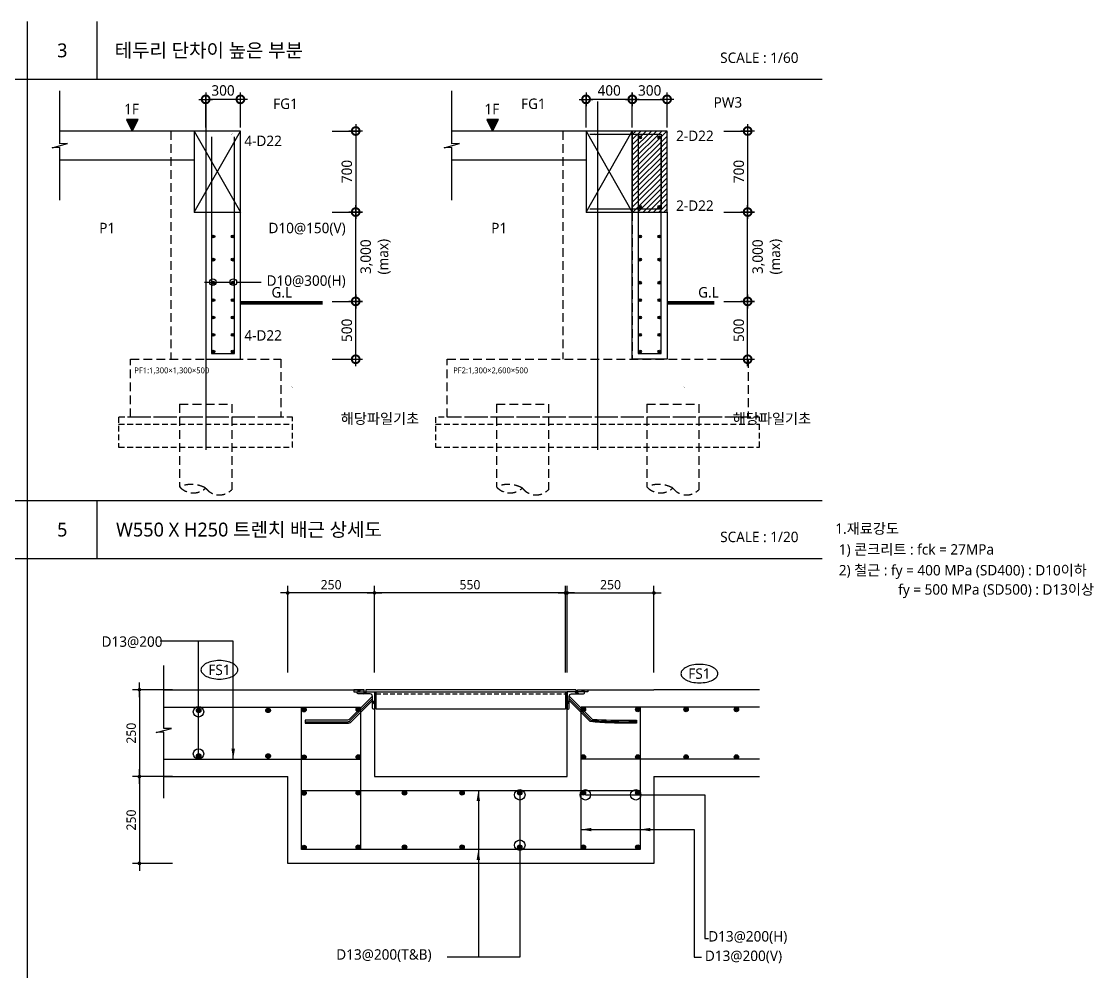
# Model space of a CAD drawing. Extents: x 1395 to 24350, y 630 to 17190.
# Drawn here: x 15085 to 24350, y 8981 to 17190 of the extents above; entities that cross this region are included whole.
import ezdxf
from ezdxf.enums import TextEntityAlignment as Align

# ---------------------------------------------------------------- set-up
doc = ezdxf.new("R2010")
doc.units = 0
doc.header["$LTSCALE"] = 200
for name, pattern in [('CEN', [62, 60, -1, 0, -1]), ('H2', [3, 2, -1]), ('HID', [2.3, 1.5, -0.8]), ('HID2-AGI', [3.75, 2.5, -1.25]), ('HIDDEN', [0.375, 0.25, -0.125]), ('원본-구조-일람표-벽체$0$HID', [2.3, 1.5, -0.8])]:
    doc.linetypes.add(name, pattern=pattern)
doc.layers.get('DEFPOINTS').update_dxf_attribs({"color": 137})
for name, color, linetype in [('!CON-el', 7, 'Continuous'), ('-배근', 2, 'Continuous'), ('01DIM', 7, 'Continuous'), ('01LEADER(지시선)', 7, 'Continuous'), ('01TEX', 3, 'Continuous'), ('0콘크리트 덧침', 251, 'Continuous'), ('1CEN', 1, 'CEN'), ('AA-SLXK-IDNT', 6, 'Continuous'), ('BOLT', 8, 'Continuous'), ('CON', 2, 'Continuous'), ('DIM', 7, 'Continuous'), ('EL-07', 7, 'Continuous'), ('ELE7', 7, 'Continuous'), ('FIN-floor', 6, 'Continuous'), ('HAT', 8, 'Continuous'), ('HID-8', 8, 'HID'), ('PIA0-DIM', 7, 'Continuous'), ('S-BAR', 2, 'Continuous'), ('S-BAR-MAIN', 2, 'Continuous'), ('S-RCG', 7, 'HID2-AGI'), ('STEEL-sec-4', 4, 'Continuous'), ('SYM', 6, 'Continuous'), ('SYM-LEAD', 6, 'Continuous'), ('T3', 4, 'Continuous'), ('TABLE', 7, 'Continuous'), ('TEX', 3, 'Continuous'), ('TEXT', 3, 'Continuous'), ('버림콘크리트', 6, 'Continuous'), ('원본-구조-일람표-벽체$0$Bar.Foundation', 2, '원본-구조-일람표-벽체$0$HID')]:
    doc.layers.add(name, color=color, linetype=linetype)
doc.layers.add('WC', color=1, linetype='Continuous', lineweight=30)
doc.styles.add('$0$스타일1', font='malgun.ttf')
doc.styles.add('GAUN', font='malgun.ttf')
doc.styles.add('SIM', font='malgun.ttf')
doc.styles.add('맑은고딕', font='malgun.ttf')
doc.styles.add('스타일1', font='malgun.ttf')
doc.dimstyles.new('CJA-30', dxfattribs={"dimscale": 30, "dimtxt": 3, "dimasz": 1, "dimexe": 1, "dimexo": 1, "dimgap": 1, "dimtad": 1, "dimdec": 0, "dimzin": 1, "dimdsep": 46, "dimlunit": 6, "dimtxsty": '스타일1', "dimblk": 'GAUN-DOT', "dimcen": -2, "dimdle": 2, "dimclrd": 256, "dimclre": 256, "dimclrt": 3, "dimadec": 0, "dimazin": 0, "dimtfac": 1, "dimtdec": 0, "dimtix": 1, "dimtmove": 2, "dimatfit": 3, "dimldrblk": 'DOTSMALL', "dimfxl": 1, "dimtolj": 1, "dimtzin": 1, "dimarcsym": 0})
doc.dimstyles.new('DIM-QD 1', dxfattribs={"dimtxt": 3, "dimasz": 1.5, "dimexe": 1, "dimexo": 0, "dimgap": 1, "dimtad": 1, "dimdec": 3, "dimdsep": 46, "dimlunit": 6, "dimtxsty": '$0$스타일1', "dimblk1": 'ARCHTICK', "dimblk2": 'ARCHTICK', "dimsah": 1, "dimcen": 0, "dimclrd": 256, "dimclre": 256, "dimclrt": 3, "dimazin": 2, "dimtfac": 1, "dimtdec": 3, "dimtix": 1, "dimtmove": 2, "dimatfit": 3, "dimldrblk": 'ARCHTICK', "dimfxl": 1, "dimtolj": 1, "dimtzin": 0, "dimarcsym": 0})
doc.dimstyles.new('GAUN-10-A', dxfattribs={"dimscale": 10, "dimtxt": 3, "dimasz": 3, "dimexe": 1, "dimexo": 1, "dimgap": 0.5, "dimtad": 1, "dimdec": 0, "dimzin": 1, "dimdsep": 46, "dimlunit": 6, "dimtxsty": '맑은고딕', "dimblk": 'CJDOT', "dimcen": 0.09, "dimdle": 1, "dimclrd": 6, "dimclre": 256, "dimclrt": 6, "dimadec": 0, "dimazin": 0, "dimtfac": 1, "dimtdec": 0, "dimtix": 1, "dimtmove": 2, "dimatfit": 3, "dimfxl": 1, "dimtolj": 1, "dimtzin": 1, "dimarcsym": 0})
doc.dimstyles.new('NDIM10', dxfattribs={"dimscale": 10, "dimtxt": 2.7, "dimasz": 0.7, "dimexe": 2, "dimexo": 5, "dimgap": 1, "dimtad": 1, "dimdec": 0, "dimrnd": 0.25, "dimdsep": 46, "dimlunit": 6, "dimtxsty": 'SIM', "dimblk": 'dotk', "dimcen": 5, "dimdle": 8, "dimclrd": 7, "dimclre": 7, "dimclrt": 3, "dimadec": 0, "dimazin": 0, "dimtfac": 1, "dimtdec": 0, "dimtix": 1, "dimtmove": 2, "dimatfit": 3, "dimldrblk": 'DIMDOT', "dimfxl": 1, "dimtolj": 1, "dimtzin": 0, "dimarcsym": 0})

# ---------------------------------------------------------------- blocks, each defined once
blk = doc.blocks.new('dotk')
blk.add_line((-3, 0), (3, 0))
at = {"const_width": 0.75}
blk.add_lwpolyline([(-0.375, 0, 1), (0.375, 0, 1)], format="xyb", close=True, dxfattribs=at)
blk = doc.blocks.new('*D21')
at = {"layer": '01DIM', "color": 7, "lineweight": -2, "transparency": 16777216}
for p, q in [((17386.1, 11565.5), (17386.1, 12312.5)), ((18115.1, 12252.5), (17407.1, 12252.5)), ((18136.1, 11565.5), (18136.1, 12312.5))]:
    blk.add_line(p, q, dxfattribs=at)
at = {"layer": 'DEFPOINTS', "color": 0, "transparency": 16777216}
for p in [(17386.1, 12252.5), (17386.1, 11415.5), (18136.1, 11415.5)]:
    blk.add_point(p, dxfattribs=at)
at = {"layer": '01DIM', "color": 7, "lineweight": -2, "transparency": 16777216, "xscale": 21, "yscale": 21, "zscale": 21, "rotation": 180}
blk.add_blockref('dotk', (17386.1, 12252.5), dxfattribs=at)
at = {"layer": '01DIM', "color": 7, "lineweight": -2, "transparency": 16777216, "xscale": 21, "yscale": 21, "zscale": 21}
blk.add_blockref('dotk', (18136.1, 12252.5), dxfattribs=at)
at = {"layer": '01DIM', "color": 3, "transparency": 16777216, "insert": (17761.1, 12323), "char_height": 81, "attachment_point": 5, "style": 'SIM'}
blk.add_mtext('\\A1;250', dxfattribs=at)
blk = doc.blocks.new('DIMDOT')
at = {"layer": '01DIM'}
blk.add_line((-1.5, 0), (1.5, 0), dxfattribs=at)
at = {"layer": '01DIM', "const_width": 0.5}
blk.add_lwpolyline([(-0.25, 0, 1), (0.25, 0, 1)], format="xyb", close=True, dxfattribs=at)
blk = doc.blocks.new('*D22')
at = {"layer": '01DIM', "color": 7, "lineweight": -2, "transparency": 16777216}
for p, q in [((19801.1, 11565.5), (19801.1, 12312.5)), ((19822.1, 12252.5), (20530.1, 12252.5)), ((20551.1, 11565.5), (20551.1, 12312.5))]:
    blk.add_line(p, q, dxfattribs=at)
at = {"layer": 'DEFPOINTS', "color": 0, "transparency": 16777216}
for p in [(20551.1, 12252.5), (19801.1, 11415.5), (20551.1, 11415.5)]:
    blk.add_point(p, dxfattribs=at)
at = {"layer": '01DIM', "color": 7, "lineweight": -2, "transparency": 16777216, "xscale": 21, "yscale": 21, "zscale": 21, "rotation": 180}
blk.add_blockref('dotk', (19801.1, 12252.5), dxfattribs=at)
at = {"layer": '01DIM', "color": 7, "lineweight": -2, "transparency": 16777216, "xscale": 21, "yscale": 21, "zscale": 21}
blk.add_blockref('dotk', (20551.1, 12252.5), dxfattribs=at)
at = {"layer": '01DIM', "color": 3, "transparency": 16777216, "insert": (20176.1, 12323), "char_height": 81, "attachment_point": 5, "style": 'SIM'}
blk.add_mtext('\\A1;250', dxfattribs=at)
blk = doc.blocks.new('*D23')
at = {"layer": '01DIM', "color": 7, "lineweight": -2, "transparency": 16777216}
for p, q in [((16390.4, 11415.5), (16044.2, 11415.5)), ((16104.2, 11394.5), (16104.2, 10686.5)), ((16390.4, 10665.5), (16044.2, 10665.5))]:
    blk.add_line(p, q, dxfattribs=at)
at = {"layer": 'DEFPOINTS', "color": 0, "transparency": 16777216}
for p in [(16540.4, 11415.5), (16104.2, 10665.5), (16540.4, 10665.5)]:
    blk.add_point(p, dxfattribs=at)
at = {"layer": '01DIM', "color": 7, "lineweight": -2, "transparency": 16777216, "xscale": 21, "yscale": 21, "zscale": 21}
for p, rotation in [((16104.2, 11415.5), 90), ((16104.2, 10665.5), 270)]:
    blk.add_blockref('dotk', p, dxfattribs=dict(at, rotation=rotation))
at = {"layer": '01DIM', "color": 3, "transparency": 16777216, "insert": (16033.7, 11040.5), "char_height": 81, "attachment_point": 5, "rotation": 90, "style": 'SIM'}
blk.add_mtext('\\A1;250', dxfattribs=at)
blk = doc.blocks.new('*D24')
at = {"layer": '01DIM', "color": 7, "lineweight": -2, "transparency": 16777216}
for p, q in [((16390.4, 10665.5), (16044.2, 10665.5)), ((16104.2, 10644.5), (16104.2, 9936.5)), ((16390.4, 9915.5), (16044.2, 9915.5))]:
    blk.add_line(p, q, dxfattribs=at)
at = {"layer": 'DEFPOINTS', "color": 0, "transparency": 16777216}
for p in [(16540.4, 10665.5), (16104.2, 9915.5), (16540.4, 9915.5)]:
    blk.add_point(p, dxfattribs=at)
at = {"layer": '01DIM', "color": 7, "lineweight": -2, "transparency": 16777216, "xscale": 21, "yscale": 21, "zscale": 21}
for p, rotation in [((16104.2, 10665.5), 90), ((16104.2, 9915.5), 270)]:
    blk.add_blockref('dotk', p, dxfattribs=dict(at, rotation=rotation))
at = {"layer": '01DIM', "color": 3, "transparency": 16777216, "insert": (16033.7, 10290.5), "char_height": 81, "attachment_point": 5, "rotation": 90, "style": 'SIM'}
blk.add_mtext('\\A1;250', dxfattribs=at)
blk = doc.blocks.new('_ARCHTICK')
at = {"color": 0, "linetype": 'ByBlock', "const_width": 0.15}
blk.add_lwpolyline([(-0.5, -0.5), (0.5, 0.5)], dxfattribs=at)
blk = doc.blocks.new('CJDOT')
blk.add_line((-2, 0), (2, 0))
at = {"const_width": 0.5}
blk.add_lwpolyline([(-0.25, 0, 1), (0.25, 0, 1)], format="xyb", close=True, dxfattribs=at)
blk = doc.blocks.new('원본-구조-일람표-벽체$0$Rebar')
at = {"ltscale": 5}
h = blk.add_hatch(color=256, dxfattribs=at)
edge = h.paths.add_edge_path()
edge.add_arc((4541.3, 10115.6), 12.5, 0, 360)
blk.add_circle((4541.3, 10115.6), 12.5, dxfattribs=at)
blk = doc.blocks.new('*D20')
at = {"layer": '01DIM', "color": 7, "lineweight": -2, "transparency": 16777216}
for p, q in [((18136.1, 11565.5), (18136.1, 12312.5)), ((19765.1, 12252.5), (18157.1, 12252.5)), ((19786.1, 11565.5), (19786.1, 12312.5))]:
    blk.add_line(p, q, dxfattribs=at)
at = {"layer": 'DEFPOINTS', "color": 0, "transparency": 16777216}
for p in [(18136.1, 12252.5), (18136.1, 11415.5), (19786.1, 11415.5)]:
    blk.add_point(p, dxfattribs=at)
at = {"layer": '01DIM', "color": 7, "lineweight": -2, "transparency": 16777216, "xscale": 21, "yscale": 21, "zscale": 21, "rotation": 180}
blk.add_blockref('dotk', (18136.1, 12252.5), dxfattribs=at)
at = {"layer": '01DIM', "color": 7, "lineweight": -2, "transparency": 16777216, "xscale": 21, "yscale": 21, "zscale": 21}
blk.add_blockref('dotk', (19786.1, 12252.5), dxfattribs=at)
at = {"layer": '01DIM', "color": 3, "transparency": 16777216, "insert": (18961.1, 12323), "char_height": 81, "attachment_point": 5, "style": 'SIM'}
blk.add_mtext('\\A1;550', dxfattribs=at)
blk = doc.blocks.new('GAUN-DOT')
at = {"linetype": 'ByBlock'}
for p, q in [((2, 0), (-2, 0)), ((0, -2), (0, 2))]:
    blk.add_line(p, q, dxfattribs=at)
at = {"const_width": 2.25}
blk.add_lwpolyline([(0, 0.28125, 1), (0, -0.28125, 1)], format="xyb", close=True, dxfattribs=at)
blk = doc.blocks.new('*D41')
at = {"layer": 'DEFPOINTS', "color": 0, "transparency": 16777216}
for p in [(17738.8, 16243.3), (17738.8, 15543.3), (17973.6, 15543.3)]:
    blk.add_point(p, dxfattribs=at)
at = {"layer": 'PIA0-DIM', "lineweight": -2, "transparency": 16777216}
for p, q in [((17768.8, 16243.3), (18003.6, 16243.3)), ((17973.6, 16213.3), (17973.6, 15573.3)), ((17768.8, 15543.3), (18003.6, 15543.3))]:
    blk.add_line(p, q, dxfattribs=at)
at = {"layer": 'PIA0-DIM', "lineweight": -2, "transparency": 16777216, "xscale": 30, "yscale": 30, "zscale": 30}
for p, rotation in [((17973.6, 16243.3), 90), ((17973.6, 15543.3), 270)]:
    blk.add_blockref('GAUN-DOT', p, dxfattribs=dict(at, rotation=rotation))
at = {"layer": 'PIA0-DIM', "color": 3, "transparency": 16777216, "insert": (17897.1, 15893.3), "char_height": 90, "attachment_point": 5, "rotation": 90, "style": '스타일1'}
blk.add_mtext('\\A1;700', dxfattribs=at)
blk = doc.blocks.new('_DotSmall')
at = {"color": 0, "linetype": 'ByBlock', "const_width": 0.5}
blk.add_lwpolyline([(-0.0625, 0, 1), (0.0625, 0, 1)], format="xyb", close=True, dxfattribs=at)
blk = doc.blocks.new('*D42')
at = {"layer": 'DEFPOINTS', "color": 0, "transparency": 16777216}
for p in [(17738.8, 14771.3), (17973.6, 14771.3), (17738.8, 14271.3)]:
    blk.add_point(p, dxfattribs=at)
at = {"layer": 'PIA0-DIM', "lineweight": -2, "transparency": 16777216}
for p, q in [((17768.8, 14771.3), (18003.6, 14771.3)), ((17973.6, 14301.3), (17973.6, 14741.3)), ((17768.8, 14271.3), (18003.6, 14271.3))]:
    blk.add_line(p, q, dxfattribs=at)
at = {"layer": 'PIA0-DIM', "lineweight": -2, "transparency": 16777216, "xscale": 30, "yscale": 30, "zscale": 30}
for p, rotation in [((17973.6, 14771.3), 90), ((17973.6, 14271.3), 270)]:
    blk.add_blockref('GAUN-DOT', p, dxfattribs=dict(at, rotation=rotation))
at = {"layer": 'PIA0-DIM', "color": 3, "transparency": 16777216, "insert": (17897.1, 14521.3), "char_height": 90, "attachment_point": 5, "rotation": 90, "style": '스타일1'}
blk.add_mtext('\\A1;500', dxfattribs=at)
blk = doc.blocks.new('*D43')
at = {"layer": 'DEFPOINTS', "color": 0, "transparency": 16777216}
for p in [(17738.8, 15543.3), (17973.6, 15543.3), (17738.8, 14771.3)]:
    blk.add_point(p, dxfattribs=at)
at = {"layer": 'PIA0-DIM', "lineweight": -2, "transparency": 16777216}
for p, q in [((17768.8, 15543.3), (18003.6, 15543.3)), ((17973.6, 14801.3), (17973.6, 15513.3)), ((17768.8, 14771.3), (18003.6, 14771.3))]:
    blk.add_line(p, q, dxfattribs=at)
at = {"layer": 'PIA0-DIM', "lineweight": -2, "transparency": 16777216, "xscale": 30, "yscale": 30, "zscale": 30}
for p, rotation in [((17973.6, 15543.3), 90), ((17973.6, 14771.3), 270)]:
    blk.add_blockref('GAUN-DOT', p, dxfattribs=dict(at, rotation=rotation))
at = {"layer": 'PIA0-DIM', "color": 3, "transparency": 16777216, "insert": (18144.5, 15157.3), "char_height": 90, "attachment_point": 5, "rotation": 90, "style": '스타일1'}
blk.add_mtext('\\A1;3,000^J(max)', dxfattribs=at)
blk = doc.blocks.new('*D44')
at = {"layer": 'DEFPOINTS', "color": 0, "transparency": 16777216}
for p in [(16677.1, 16516.9), (16677.1, 16243.3), (16977.1, 16243.3)]:
    blk.add_point(p, dxfattribs=at)
at = {"layer": 'PIA0-DIM', "lineweight": -2, "transparency": 16777216}
for p, q in [((16677.1, 16273.3), (16677.1, 16546.9)), ((16947.1, 16516.9), (16707.1, 16516.9)), ((16977.1, 16273.3), (16977.1, 16546.9))]:
    blk.add_line(p, q, dxfattribs=at)
at = {"layer": 'PIA0-DIM', "lineweight": -2, "transparency": 16777216, "xscale": 30, "yscale": 30, "zscale": 30, "rotation": 180}
blk.add_blockref('GAUN-DOT', (16677.1, 16516.9), dxfattribs=at)
at = {"layer": 'PIA0-DIM', "lineweight": -2, "transparency": 16777216, "xscale": 30, "yscale": 30, "zscale": 30}
blk.add_blockref('GAUN-DOT', (16977.1, 16516.9), dxfattribs=at)
at = {"layer": 'PIA0-DIM', "color": 3, "transparency": 16777216, "insert": (16827.1, 16593.4), "char_height": 90, "attachment_point": 5, "style": '스타일1'}
blk.add_mtext('\\A1;300', dxfattribs=at)
blk = doc.blocks.new('pile(450)-section')
at = {"layer": 'S-RCG', "ltscale": 0.15}
for p, q in [((48861.6, 44725.4), (48861.6, 44011.3)), ((48861.6, 44725.4), (49311.6, 44725.4)), ((49311.6, 44725.4), (49311.6, 43986.1))]:
    blk.add_line(p, q, dxfattribs=at)
for points in [[(48861.6, 44011.3, -0.22429), (49086.6, 44000.1, 0.463214), (49311.6, 43986.1)], [(48861.6, 44011.3, 0.422037), (49086.6, 44000.1)]]:
    blk.add_lwpolyline(points, format="xyb", dxfattribs=at)
blk = doc.blocks.new('*D142')
at = {"layer": 'DEFPOINTS', "color": 0, "transparency": 16777216}
for p in [(21126.2, 16243.3), (21126.2, 15543.3), (21361, 15543.3)]:
    blk.add_point(p, dxfattribs=at)
at = {"layer": 'PIA0-DIM', "lineweight": -2, "transparency": 16777216}
for p, q in [((21156.2, 16243.3), (21391, 16243.3)), ((21361, 16213.3), (21361, 15573.3)), ((21156.2, 15543.3), (21391, 15543.3))]:
    blk.add_line(p, q, dxfattribs=at)
at = {"layer": 'PIA0-DIM', "lineweight": -2, "transparency": 16777216, "xscale": 30, "yscale": 30, "zscale": 30}
for p, rotation in [((21361, 16243.3), 90), ((21361, 15543.3), 270)]:
    blk.add_blockref('GAUN-DOT', p, dxfattribs=dict(at, rotation=rotation))
at = {"layer": 'PIA0-DIM', "color": 3, "transparency": 16777216, "insert": (21284.5, 15893.3), "char_height": 90, "attachment_point": 5, "rotation": 90, "style": '스타일1'}
blk.add_mtext('\\A1;700', dxfattribs=at)
blk = doc.blocks.new('*D143')
at = {"layer": 'DEFPOINTS', "color": 0, "transparency": 16777216}
for p in [(21126.2, 14771.3), (21361, 14771.3), (21126.2, 14271.3)]:
    blk.add_point(p, dxfattribs=at)
at = {"layer": 'PIA0-DIM', "lineweight": -2, "transparency": 16777216}
for p, q in [((21156.2, 14771.3), (21391, 14771.3)), ((21361, 14301.3), (21361, 14741.3)), ((21156.2, 14271.3), (21391, 14271.3))]:
    blk.add_line(p, q, dxfattribs=at)
at = {"layer": 'PIA0-DIM', "lineweight": -2, "transparency": 16777216, "xscale": 30, "yscale": 30, "zscale": 30}
for p, rotation in [((21361, 14771.3), 90), ((21361, 14271.3), 270)]:
    blk.add_blockref('GAUN-DOT', p, dxfattribs=dict(at, rotation=rotation))
at = {"layer": 'PIA0-DIM', "color": 3, "transparency": 16777216, "insert": (21284.5, 14521.3), "char_height": 90, "attachment_point": 5, "rotation": 90, "style": '스타일1'}
blk.add_mtext('\\A1;500', dxfattribs=at)
blk = doc.blocks.new('*D144')
at = {"layer": 'DEFPOINTS', "color": 0, "transparency": 16777216}
for p in [(21126.2, 15543.3), (21361, 15543.3), (21126.2, 14771.3)]:
    blk.add_point(p, dxfattribs=at)
at = {"layer": 'PIA0-DIM', "lineweight": -2, "transparency": 16777216}
for p, q in [((21156.2, 15543.3), (21391, 15543.3)), ((21361, 14801.3), (21361, 15513.3)), ((21156.2, 14771.3), (21391, 14771.3))]:
    blk.add_line(p, q, dxfattribs=at)
at = {"layer": 'PIA0-DIM', "lineweight": -2, "transparency": 16777216, "xscale": 30, "yscale": 30, "zscale": 30}
for p, rotation in [((21361, 15543.3), 90), ((21361, 14771.3), 270)]:
    blk.add_blockref('GAUN-DOT', p, dxfattribs=dict(at, rotation=rotation))
at = {"layer": 'PIA0-DIM', "color": 3, "transparency": 16777216, "insert": (21531.9, 15157.3), "char_height": 90, "attachment_point": 5, "rotation": 90, "style": '스타일1'}
blk.add_mtext('\\A1;3,000^J(max)', dxfattribs=at)
blk = doc.blocks.new('*D145')
at = {"layer": 'DEFPOINTS', "color": 0, "transparency": 16777216}
for p in [(19964.4, 16516.9), (19964.4, 16243.3), (20364.4, 16243.3)]:
    blk.add_point(p, dxfattribs=at)
at = {"layer": 'PIA0-DIM', "lineweight": -2, "transparency": 16777216}
for p, q in [((19964.4, 16273.3), (19964.4, 16546.9)), ((20334.4, 16516.9), (19994.4, 16516.9)), ((20364.4, 16273.3), (20364.4, 16546.9))]:
    blk.add_line(p, q, dxfattribs=at)
at = {"layer": 'PIA0-DIM', "lineweight": -2, "transparency": 16777216, "xscale": 30, "yscale": 30, "zscale": 30, "rotation": 180}
blk.add_blockref('GAUN-DOT', (19964.4, 16516.9), dxfattribs=at)
at = {"layer": 'PIA0-DIM', "lineweight": -2, "transparency": 16777216, "xscale": 30, "yscale": 30, "zscale": 30}
blk.add_blockref('GAUN-DOT', (20364.4, 16516.9), dxfattribs=at)
at = {"layer": 'PIA0-DIM', "color": 3, "transparency": 16777216, "insert": (20164.4, 16593.4), "char_height": 90, "attachment_point": 5, "style": '스타일1'}
blk.add_mtext('\\A1;400', dxfattribs=at)
blk = doc.blocks.new('*D146')
at = {"layer": 'DEFPOINTS', "color": 0, "transparency": 16777216}
for p in [(20664.4, 16516.9), (20364.4, 16243.3), (20664.4, 16243.3)]:
    blk.add_point(p, dxfattribs=at)
at = {"layer": 'PIA0-DIM', "lineweight": -2, "transparency": 16777216}
for p, q in [((20364.4, 16273.3), (20364.4, 16546.9)), ((20394.4, 16516.9), (20634.4, 16516.9)), ((20664.4, 16273.3), (20664.4, 16546.9))]:
    blk.add_line(p, q, dxfattribs=at)
at = {"layer": 'PIA0-DIM', "lineweight": -2, "transparency": 16777216, "xscale": 30, "yscale": 30, "zscale": 30, "rotation": 180}
blk.add_blockref('GAUN-DOT', (20364.4, 16516.9), dxfattribs=at)
at = {"layer": 'PIA0-DIM', "lineweight": -2, "transparency": 16777216, "xscale": 30, "yscale": 30, "zscale": 30}
blk.add_blockref('GAUN-DOT', (20664.4, 16516.9), dxfattribs=at)
at = {"layer": 'PIA0-DIM', "color": 3, "transparency": 16777216, "insert": (20514.4, 16593.4), "char_height": 90, "attachment_point": 5, "style": '스타일1'}
blk.add_mtext('\\A1;300', dxfattribs=at)

msp = doc.modelspace()

# ---------------------------------------------------------------- hatches: boundary and pattern name
h = msp.add_hatch(color=8)
h.dxf.hatch_style = 1
h.paths.add_polyline_path([(16092.9, 16343.3), (15992.9, 16343.3), (16042.9, 16243.3)])
h = msp.add_hatch(color=8)
h.dxf.hatch_style = 1
h.paths.add_polyline_path([(19206.8, 16343.3), (19106.8, 16343.3), (19156.8, 16243.3)])
at = {"layer": '0콘크리트 덧침'}
h = msp.add_hatch(dxfattribs=at)
h.set_pattern_fill('ANSI31', color=256, scale=10)
h.set_pattern_definition([(45, (-92185.558, -55251.62), (-22.45064, 22.45064), [])])
h.paths.add_polyline_path([(20664.4, 16243.3), (20664.4, 15543.3), (20364.4, 15543.3), (20364.4, 16243.3)])
at = {"layer": 'S-BAR-MAIN'}
for points in [[(20418.2, 16190.8, -1), (20442.7, 16185.6, -1)], [(20586.2, 16190.8, -1), (20610.7, 16185.6, -1)], [(20418.2, 15590.8, -1), (20442.7, 15585.6, -1)], [(20586.2, 15590.8, -1), (20610.7, 15585.6, -1)], [(16730.8, 15334.9, -1), (16755.3, 15329.7, -1)], [(16898.8, 15334.9, -1), (16923.3, 15329.7, -1)], [(20418.2, 15334.9, -1), (20442.7, 15329.7, -1)], [(20586.2, 15334.9, -1), (20610.7, 15329.7, -1)], [(16730.8, 15134.9, -1), (16755.3, 15129.7, -1)], [(16898.8, 15134.9, -1), (16923.3, 15129.7, -1)], [(20418.2, 15134.9, -1), (20442.7, 15129.7, -1)], [(20586.2, 15134.9, -1), (20610.7, 15129.7, -1)], [(16730.8, 14934.9, -1), (16755.3, 14929.7, -1)], [(16898.8, 14934.9, -1), (16923.3, 14929.7, -1)], [(20418.2, 14934.9, -1), (20442.7, 14929.7, -1)], [(20586.2, 14934.9, -1), (20610.7, 14929.7, -1)], [(16730.8, 14784.9, -1), (16755.3, 14779.7, -1)], [(16898.8, 14784.9, -1), (16923.3, 14779.7, -1)], [(20418.2, 14784.9, -1), (20442.7, 14779.7, -1)], [(20586.2, 14784.9, -1), (20610.7, 14779.7, -1)], [(16730.8, 14634.9, -1), (16755.3, 14629.7, -1)], [(16898.8, 14634.9, -1), (16923.3, 14629.7, -1)], [(20418.2, 14634.9, -1), (20442.7, 14629.7, -1)], [(20586.2, 14634.9, -1), (20610.7, 14629.7, -1)], [(16730.8, 14484.9, -1), (16755.3, 14479.7, -1)], [(16898.8, 14484.9, -1), (16923.3, 14479.7, -1)], [(20418.2, 14484.9, -1), (20442.7, 14479.7, -1)], [(20586.2, 14484.9, -1), (20610.7, 14479.7, -1)], [(16730.8, 14340.2, -1), (16755.3, 14335, -1)], [(16898.8, 14340.2, -1), (16923.3, 14335, -1)], [(20418.2, 14340.2, -1), (20442.7, 14335, -1)], [(20586.2, 14340.2, -1), (20610.7, 14335, -1)], [(17508.4, 11246.8, -1), (17545.1, 11239, -1)], [(17977.3, 11248.9, -1), (18014, 11241.1, -1)], [(19960, 11248.9, 1), (19923.3, 11241.1, 1)], [(20429, 11248.9, 1), (20392.3, 11241.1, 1)], [(20847, 11248.9, 1), (20810.3, 11241.1, 1)], [(21282, 11248.9, 1), (21245.3, 11241.1, 1)], [(17508.4, 10837.8, -1), (17545.1, 10830, -1)], [(17977.3, 10839.9, -1), (18014, 10832.1, -1)], [(19960, 10839.9, 1), (19923.3, 10832.1, 1)], [(20429, 10839.9, 1), (20392.3, 10832.1, 1)], [(20847, 10839.9, 1), (20810.3, 10832.1, 1)], [(21282, 10839.9, 1), (21245.3, 10832.1, 1)], [(17508.4, 10526.8, -1), (17545.1, 10519, -1)], [(17977.3, 10528.9, -1), (18014, 10521.1, -1)], [(18377.1, 10528.9, -1), (18413.8, 10521.1, -1)], [(18875.3, 10528.9, -1), (18912, 10521.1, -1)], [(19373.5, 10528.9, -1), (19410.2, 10521.1, -1)], [(19960, 10528.4, 1), (19923.3, 10520.6, 1)], [(19960, 10528.4, 1), (19923.3, 10520.6, 1)], [(20429, 10528.9, 1), (20392.3, 10521.1, 1)], [(20429, 10528.9, 1), (20392.3, 10521.1, 1)], [(17508.4, 10057.8, -1), (17545.1, 10050, -1)], [(17977.3, 10059.9, -1), (18014, 10052.1, -1)], [(18377.1, 10059.9, -1), (18413.8, 10052.1, -1)], [(18875.3, 10059.9, -1), (18912, 10052.1, -1)], [(19373.5, 10059.7, -1), (19410.2, 10051.9, -1)], [(19960, 10059.9, 1), (19923.3, 10052.1, 1)], [(20429, 10059.9, 1), (20392.3, 10052.1, 1)]]:
    msp.add_hatch(color=256, dxfattribs=at).paths.add_polyline_path(points)

# ---------------------------------------------------------------- linework, layer by layer
at = {"layer": '!CON-el', "ltscale": 1.1}
for p, q in [((20364.4, 16243.3), (18804.3, 16243.3)), ((18804.3, 15993.3), (19964.4, 15993.3)), ((19964.4, 15993.3), (19964.4, 15543.3)), ((19964.4, 15543.3), (20364.4, 15543.3))]:
    msp.add_line(p, q, dxfattribs=at)
for points in [[(15416.9, 15993.3), (16577.1, 15993.3), (16577.1, 15543.3), (16677.1, 15543.3), (16677.1, 14271.3), (16977.1, 14271.3), (16977.1, 16243.3), (15416.9, 16243.3)], [(17386.1, 11415.5), (18046.1, 11415.5)], [(18136.1, 11397.5), (18136.1, 10665.5), (19801.1, 10665.5), (19801.1, 11397.5)], [(19891.1, 11415.5), (20551.1, 11415.5)], [(20551.1, 10665.5), (20551.1, 9915.5), (17386.1, 9915.5), (17386.1, 10665.5)]]:
    msp.add_lwpolyline(points, dxfattribs=at)
at = {"layer": '-배근'}
for p, q in [((16315.4, 11265.5), (18016.1, 11265.5)), ((21464.3, 11265.5), (19921.1, 11265.5)), ((16315.4, 10815.5), (18016.1, 10815.5)), ((21464.3, 10815.5), (19921.1, 10815.5))]:
    msp.add_line(p, q, dxfattribs=at)
at = {"color": 6}
for points in [[(16092.9, 16343.3), (15992.9, 16343.3), (16042.9, 16243.3)], [(19206.8, 16343.3), (19106.8, 16343.3), (19156.8, 16243.3)]]:
    msp.add_lwpolyline(points, close=True, dxfattribs=at)
at = {"layer": '1CEN'}
for p, q in [((16677.1, 16499.5), (16677.1, 13488.2)), ((20064.4, 16499.5), (20064.4, 13488.2))]:
    msp.add_line(p, q, dxfattribs=at)
at = {"layer": 'AA-SLXK-IDNT'}
for points in [[(16955.3, 11588, 0.174705), (16945.6, 11615, 0.104203), (16908.6, 11644.4, 0.064948), (16860.4, 11661.1, 0.051099), (16796, 11667.7, 0.051099), (16731.5, 11661.1, 0.064948), (16683.3, 11644.4, 0.104203), (16646.3, 11615, 0.174705), (16636.6, 11588, 0.174705), (16646.3, 11561, 0.104203), (16683.3, 11531.7, 0.064948), (16731.5, 11514.9, 0.051099), (16796, 11508.3, 0.051099), (16860.4, 11514.9, 0.064948), (16908.6, 11531.7, 0.104203), (16945.6, 11561, 0.174705)], [(21103.4, 11555.3, 0.174705), (21093.7, 11582.3, 0.104203), (21056.7, 11611.7, 0.064948), (21008.5, 11628.4, 0.051099), (20944, 11635, 0.051099), (20879.6, 11628.4, 0.064948), (20831.3, 11611.7, 0.104203), (20794.4, 11582.3, 0.174705), (20784.6, 11555.3, 0.174705), (20794.4, 11528.3, 0.104203), (20831.3, 11499, 0.064948), (20879.6, 11482.3, 0.051099), (20944, 11475.6, 0.051099), (21008.5, 11482.3, 0.064948), (21056.7, 11499, 0.104203), (21093.7, 11528.3, 0.174705)]]:
    msp.add_lwpolyline(points, format="xyb", close=True, dxfattribs=at)
at = {"layer": 'BOLT', "color": 6}
for points in [[(18118.1, 11360), (17917.7, 11159.5, -0.198912), (17901.8, 11153), (17537.2, 11153), (17537.2, 11126), (17901.8, 11126, 0.198912), (17936.8, 11140.5), (18118.1, 11321.8)], [(19819.1, 11360), (20019.6, 11159.5, 0.010841), (20335.5, 11153), (20400, 11153), (20400, 11126), (20335.5, 11126, -0.022474), (20000.5, 11140.5), (19819.1, 11321.8)]]:
    msp.add_lwpolyline(points, format="xyb", dxfattribs=at)
at = {"layer": 'CON'}
msp.add_lwpolyline([(20364.4, 15543.3), (20664.4, 15543.3), (20664.4, 16243.3), (20364.4, 16243.3)], close=True, dxfattribs=at)
at = {"layer": 'DIM', "color": 8}
for p, q in [((16577.1, 15543.3), (16977.1, 16243.3)), ((16577.1, 16243.3), (16977.1, 15543.3)), ((19964.4, 15543.3), (20364.4, 16243.3)), ((19964.4, 16243.3), (20364.4, 15543.3))]:
    msp.add_line(p, q, dxfattribs=at)
at = {"layer": 'DIM'}
for p, q in [((16977.1, 14771.3), (17685.4, 14771.3)), ((16977.1, 14761.3), (17685.4, 14761.3)), ((16977.1, 14751.3), (17685.4, 14751.3)), ((20664.4, 14771.3), (21072.8, 14771.3)), ((20664.4, 14761.3), (21072.8, 14761.3)), ((20664.4, 14751.3), (21072.8, 14751.3))]:
    msp.add_line(p, q, dxfattribs=at)
at = {"layer": 'DIM', "color": 8}
for points in [[(16577.1, 15543.3), (16977.1, 15543.3), (16977.1, 16243.3), (16577.1, 16243.3)], [(19964.4, 15543.3), (20364.4, 15543.3), (20364.4, 16243.3), (19964.4, 16243.3)]]:
    msp.add_lwpolyline(points, close=True, dxfattribs=at)
at = {"layer": 'DIM'}
msp.add_lwpolyline([(20664.4, 14271.3), (20364.4, 14271.3), (20364.4, 15543.3), (20664.4, 15543.3)], close=True, dxfattribs=at)
at = {"layer": 'EL-07', "linetype": 'H2', "ltscale": 0.1}
msp.add_line((18151.1, 11379.5), (19786.1, 11379.5), dxfattribs=at)
at = {"layer": 'ELE7'}
for p, q in [((16315.4, 11415.5), (17386.1, 11415.5)), ((21464.3, 11415.5), (20551.1, 11415.5)), ((16315.4, 10665.5), (17386.1, 10665.5)), ((20551.1, 10665.5), (21464.1, 10665.5))]:
    msp.add_line(p, q, dxfattribs=at)
at = {"layer": 'FIN-floor'}
for p, q in [((18061.1, 11415.5), (18061.1, 11397.5)), ((19876.1, 11415.5), (19876.1, 11397.5))]:
    msp.add_line(p, q, dxfattribs=at)
msp.add_lwpolyline([(19876.1, 11415.5), (18061.1, 11415.5), (18061.1, 11397.5), (19801.1, 11397.5)], dxfattribs=at)
at = {"layer": 'HAT', "linetype": 'Continuous'}
for p, q in [((18001.9, 11415.5), (17988.4, 11397.5)), ((18014.6, 11415.5), (18001.1, 11397.5)), ((18039, 11379.5), (18057, 11397.5)), ((18051.7, 11379.5), (18069.7, 11397.5)), ((19885.6, 11379.5), (19867.6, 11397.5)), ((19898.3, 11379.5), (19880.3, 11397.5)), ((19922.6, 11415.5), (19936.1, 11397.5)), ((19935.4, 11415.5), (19948.9, 11397.5)), ((18118.1, 11304.5), (18136.1, 11322.5)), ((18118.1, 11291.8), (18136.1, 11309.8)), ((19819.1, 11304.5), (19801.1, 11322.5)), ((19819.1, 11291.8), (19801.1, 11309.8))]:
    msp.add_line(p, q, dxfattribs=at)
at = {"layer": 'HID-8', "color": 14, "linetype": 'CEN'}
for points in [[(17537.2, 11139.5), (17901.8, 11139.5, 0.198912), (17927.2, 11150), (18118.1, 11340.9)], [(20400, 11139.5), (20335.5, 11139.5, -0.016831), (20010, 11150), (19819.1, 11340.9)]]:
    msp.add_lwpolyline(points, format="xyb", dxfattribs=at)
at = {"layer": 'S-BAR'}
for p, q in [((17506.1, 10035.5), (17506.1, 11265.5)), ((18016.1, 11265.5), (18016.1, 10035.5)), ((19921.1, 10035.5), (19921.1, 11265.5)), ((20431.1, 11265.5), (20431.1, 10035.5)), ((17506.1, 10545.5), (20431.1, 10545.5)), ((20431.1, 10035.5), (17506.1, 10035.5))]:
    msp.add_line(p, q, dxfattribs=at)
at = {"layer": 'S-BAR-MAIN'}
for centre, radius in [((20430.4, 16188.2), 12.5), ((20430.4, 16188.2), 12.5), ((20598.4, 16188.2), 12.5), ((20598.4, 16188.2), 12.5), ((20430.4, 15588.2), 12.5), ((20430.4, 15588.2), 12.5), ((20598.4, 15588.2), 12.5), ((20598.4, 15588.2), 12.5), ((16743.1, 15332.3), 12.5), ((16743.1, 15332.3), 12.5), ((16911.1, 15332.3), 12.5), ((16911.1, 15332.3), 12.5), ((20430.4, 15332.3), 12.5), ((20430.4, 15332.3), 12.5), ((20598.4, 15332.3), 12.5), ((20598.4, 15332.3), 12.5), ((16743.1, 15132.3), 12.5), ((16743.1, 15132.3), 12.5), ((16911.1, 15132.3), 12.5), ((16911.1, 15132.3), 12.5), ((20430.4, 15132.3), 12.5), ((20430.4, 15132.3), 12.5), ((20598.4, 15132.3), 12.5), ((20598.4, 15132.3), 12.5), ((16743.1, 14932.3), 12.5), ((16743.1, 14932.3), 12.5), ((16911.1, 14932.3), 12.5), ((16911.1, 14932.3), 12.5), ((20430.4, 14932.3), 12.5), ((20430.4, 14932.3), 12.5), ((20598.4, 14932.3), 12.5), ((20598.4, 14932.3), 12.5), ((16743.1, 14782.3), 12.5), ((16743.1, 14782.3), 12.5), ((16911.1, 14782.3), 12.5), ((16911.1, 14782.3), 12.5), ((20430.4, 14782.3), 12.5), ((20430.4, 14782.3), 12.5), ((20598.4, 14782.3), 12.5), ((20598.4, 14782.3), 12.5), ((16743.1, 14632.3), 12.5), ((16743.1, 14632.3), 12.5), ((16911.1, 14632.3), 12.5), ((16911.1, 14632.3), 12.5), ((20430.4, 14632.3), 12.5), ((20430.4, 14632.3), 12.5), ((20598.4, 14632.3), 12.5), ((20598.4, 14632.3), 12.5), ((16743.1, 14482.3), 12.5), ((16743.1, 14482.3), 12.5), ((16911.1, 14482.3), 12.5), ((16911.1, 14482.3), 12.5), ((20430.4, 14482.3), 12.5), ((20430.4, 14482.3), 12.5), ((20598.4, 14482.3), 12.5), ((20598.4, 14482.3), 12.5), ((16743.1, 14337.6), 12.5), ((16743.1, 14337.6), 12.5), ((16911.1, 14337.6), 12.5), ((16911.1, 14337.6), 12.5), ((20430.4, 14337.6), 12.5), ((20430.4, 14337.6), 12.5), ((20598.4, 14337.6), 12.5), ((20598.4, 14337.6), 12.5), ((17526.8, 11242.9), 18.8), ((17995.6, 11245), 18.8), ((17995.6, 11245), 18.8), ((19941.6, 11245), 18.8), ((19941.6, 11245), 18.8), ((20410.6, 11245), 18.8), ((20828.6, 11245), 18.8), ((21263.6, 11245), 18.8), ((17526.8, 10833.9), 18.8), ((17995.6, 10836), 18.8), ((17995.6, 10836), 18.8), ((19941.6, 10836), 18.8), ((19941.6, 10836), 18.8), ((20410.6, 10836), 18.8), ((20828.6, 10836), 18.8), ((21263.6, 10836), 18.8), ((17526.8, 10522.9), 18.8), ((17995.6, 10525), 18.8), ((18395.4, 10525), 18.8), ((18395.4, 10525), 18.8), ((18893.6, 10525), 18.8), ((18893.6, 10525), 18.8), ((19391.8, 10525), 18.8), ((19391.8, 10525), 18.8), ((19941.7, 10524.5), 18.8), ((19941.7, 10524.5), 18.8), ((19941.7, 10524.5), 18.8), ((19941.7, 10524.5), 18.8), ((20410.6, 10525), 18.8), ((20410.6, 10525), 18.8), ((17526.8, 10053.9), 18.8), ((17995.6, 10056), 18.8), ((17995.6, 10056), 18.8), ((18395.4, 10056), 18.8), ((18395.4, 10056), 18.8), ((18893.6, 10056), 18.8), ((18893.6, 10056), 18.8), ((19391.8, 10055.8), 18.8), ((19391.8, 10055.8), 18.8), ((19941.6, 10056), 18.8), ((19941.6, 10056), 18.8), ((20410.6, 10056), 18.8)]:
    msp.add_circle(centre, radius, dxfattribs=at)
at = {"layer": 'S-RCG', "color": 8, "ltscale": 0.15}
for p, q in [((16377.1, 16243.3), (16377.1, 14271.3)), ((19764.4, 16243.3), (19764.4, 14271.3)), ((20364.4, 15543.3), (20364.4, 14271.3))]:
    msp.add_line(p, q, dxfattribs=at)
for points in [[(16027.1, 14271.3), (17327.1, 14271.3), (17327.1, 13771.3), (16027.1, 13771.3)], [(18764.4, 14271.3), (21364.4, 14271.3), (21364.4, 13771.3), (18764.4, 13771.3)]]:
    msp.add_lwpolyline(points, close=True, dxfattribs=at)
at = {"layer": 'STEEL-sec-4', "color": 3}
for points in [[(17956.1, 11397.5), (18046.1, 11397.5), (18046.1, 11415.5), (17956.1, 11415.5)], [(19981.1, 11397.5), (19891.1, 11397.5), (19891.1, 11415.5), (19981.1, 11415.5)]]:
    msp.add_lwpolyline(points, close=True, dxfattribs=at)
for points in [[(18118.1, 11360, 0.414214), (18098.6, 11379.5), (17999.6, 11379.5, -0.414214), (17986.1, 11393), (17986.1, 11397.5), (18136.1, 11397.5), (18136.1, 11247.5), (18131.6, 11247.5, -0.414214), (18118.1, 11261)], [(19819.1, 11360, -0.414214), (19838.6, 11379.5), (19937.6, 11379.5, 0.414214), (19951.1, 11393), (19951.1, 11397.5), (19801.1, 11397.5), (19801.1, 11247.5), (19805.6, 11247.5, 0.414214), (19819.1, 11261)]]:
    msp.add_lwpolyline(points, format="xyb", close=True, dxfattribs=at)
at = {"layer": 'SYM'}
for p, q in [((16666.7, 14937.5), (16887.4, 14937.5)), ((16944.7, 14937.5), (17156.5, 14937.5))]:
    msp.add_line(p, q, dxfattribs=at)
for points in [[(15416.6, 15646.4), (15417, 16100.1), (15350.2, 16098.9), (15482.8, 16134.4), (15417, 16133.1), (15416.7, 16590)], [(18804, 15646.4), (18804.4, 16100.1), (18737.6, 16098.9), (18870.2, 16134.4), (18804.4, 16133.1), (18804.1, 16590)], [(16315, 10478.7), (16315.4, 11048.1), (16248.6, 11046.9), (16381.2, 11082.3), (16315.4, 11081.1), (16315.1, 11626.3)]]:
    msp.add_lwpolyline(points, dxfattribs=at)
for points in [[(16904.6, 16213.3, 0, 45, 0), (16965.8, 16313.2, 0, 0, 0), (17073, 16479, 0, 0, 0), (17275.5, 16479, 0, 0, 0)], [(20036.9, 16213.3, 0, 45, 0), (19975.7, 16313.2, 0, 0, 0), (19868.5, 16479, 0, 0, 0), (19666, 16479, 0, 0, 0)], [(20668.7, 16225, 0, 45, 0), (20729.9, 16324.9, 0, 0, 0), (20837.1, 16490.8, 0, 0, 0), (21039.6, 16490.8, 0, 0, 0)], [(16371.3, 15405.4, 0, 45, 0), (16226.4, 15405.4, 0, 0, 0), (15927.1, 15405.4, 0, 0, 0), (15927.1, 15405.4, 0, 0, 0)], [(16727.1, 15405.4, 0, 45, 0), (16872, 15405.4, 0, 0, 0), (17171.3, 15405.4, 0, 0, 0), (17171.3, 15405.4, 0, 0, 0)], [(16899.3, 15405.4, 0, 45, 0), (17016.5, 15405.4, 0, 0, 0), (17171.3, 15405.4, 0, 0, 0), (17171.3, 15405.4, 0, 0, 0)], [(19758.7, 15405.4, 0, 45, 0), (19613.8, 15405.4, 0, 0, 0), (19314.5, 15405.4, 0, 0, 0), (19314.5, 15405.4, 0, 0, 0)], [(17427.1, 14029.9, 0, 45, 0), (17488.2, 13930, 0, 0, 0), (17595.4, 13764.2, 0, 0, 0), (17797.9, 13764.2, 0, 0, 0)], [(20814.4, 14029.9, 0, 45, 0), (20875.6, 13930, 0, 0, 0), (20982.8, 13764.2, 0, 0, 0), (21185.3, 13764.2, 0, 0, 0)]]:
    msp.add_lwpolyline(points, format="xyseb", dxfattribs=at)
for centre in [(16738.1, 14937.5), (16916.1, 14937.5)]:
    msp.add_circle(centre, 28.7, dxfattribs=at)
at = {"layer": 'T3'}
msp.add_lwpolyline([(18151.1, 11397.5), (19786.1, 11397.5), (19786.1, 11247.5), (18151.1, 11247.5)], close=True, dxfattribs=at)
at = {"layer": 'TABLE', "color": 3}
for p, q in [((15135, 17190), (15135, 630)), ((1395, 13050), (22005, 13050))]:
    msp.add_line(p, q, dxfattribs=at)
at = {"layer": 'TABLE', "color": 4}
for p, q in [((15740, 16690), (15740, 17190)), ((1395, 16690), (22005, 16690)), ((15740, 12550), (15740, 13050)), ((1395, 12550), (22005, 12550))]:
    msp.add_line(p, q, dxfattribs=at)
at = {"layer": 'WC', "color": 2}
for points in [[(19997.3, 16216.8), (20614.4, 16216.8), (20614.4, 15567.8), (19997.3, 15567.8)], [(20414.4, 16216.8), (20414.4, 14321.3), (20614.4, 14321.3), (20614.4, 16193.3)], [(16727.1, 16193.3), (16727.1, 14321.3), (16927.1, 14321.3), (16927.1, 16193.3)]]:
    msp.add_lwpolyline(points, dxfattribs=at)
at = {"layer": '버림콘크리트', "color": 8, "linetype": 'HIDDEN'}
for p, q in [((15924.6, 13711.3), (17427.1, 13711.3)), ((18661.9, 13711.3), (21464.4, 13711.3))]:
    msp.add_line(p, q, dxfattribs=at)
for points in [[(17327.1, 13771.3), (15924.6, 13771.3), (15924.6, 13511.3), (17427.1, 13511.3), (17427.1, 13771.3), (17327.1, 13771.3)], [(21364.4, 13771.3), (18661.9, 13771.3), (18661.9, 13511.3), (21464.4, 13511.3), (21464.4, 13771.3), (21364.4, 13771.3)]]:
    msp.add_lwpolyline(points, dxfattribs=at)

# ---------------------------------------------------------------- block references
for p in [(-32409.5, -30841.5), (-29672.2, -30841.5), (-28372.2, -30841.5)]:
    msp.add_blockref('pile(450)-section', p)
at = {"layer": '원본-구조-일람표-벽체$0$Bar.Foundation', "color": 2, "xscale": 1.550971695804134, "yscale": 1.550971695804134, "zscale": 3.0375}
for p in [(9573.3, -4451.5), (10173.3, -4451.5), (9573.3, -4845.5), (10173.3, -4845.5)]:
    msp.add_blockref('원본-구조-일람표-벽체$0$Rebar', p, dxfattribs=at)

# ---------------------------------------------------------------- texts
at = {"layer": '01TEX', "style": 'GAUN'}
for s, p in [('D13@200', (15777.6, 11787.1)), ('D13@200(T&B)', (17805.8, 9083.8)), ('D13@200(V)', (20991.7, 9072.3))]:
    msp.add_text(s, height=90, dxfattribs=at).set_placement(p)
at = {"layer": 'AA-SLXK-IDNT', "color": 3, "style": '맑은고딕'}
for p in [(16796, 11588), (20944, 11555.3)]:
    msp.add_attdef('FS1', text='S1', height=90, dxfattribs=at).set_placement(p, align=Align.MIDDLE_CENTER)
at = {"layer": 'DEFPOINTS', "style": '스타일1'}
for s, p in [('PF1:1,300×1,300×500', (16060.5, 14175.2)), ('PF2:1,300×2,600×500', (18816, 14175.2))]:
    msp.add_text(s, height=50, dxfattribs=at).set_placement(p, align=Align.MIDDLE_LEFT)
at = {"layer": 'TEX', "style": '스타일1'}
for s, p in [('FG1', (17473.4, 16479)), ('FG1', (19615.7, 16479)), ('PW3', (21313.8, 16490.8)), ('2-D22', (21067.3, 16202)), ('4-D22', (17335.7, 16158.5)), ('2-D22', (21067.3, 15598.7)), ('P1', (15895.2, 15405.5)), ('D10@150(V)', (17887, 15405.5)), ('P1', (19282.6, 15405.5)), ('D10@300(H)', (17887, 14951.1)), ('4-D22', (17335.7, 14477.3)), ('해당파일기초', (18522.4, 13758.2)), ('해당파일기초', (21909.8, 13758.2))]:
    msp.add_text(s, height=90, dxfattribs=at).set_placement(p, align=Align.MIDDLE_RIGHT)
msp.add_text('D13@200(H)', height=90, dxfattribs=at).set_placement((21020.3, 9240.6))
at = {"layer": 'TEXT', "color": 6, "linetype": 'ByBlock', "style": '스타일1'}
for s, p in [('3', (15437.5, 16940)), ('5', (15437.5, 12800))]:
    msp.add_text(s, height=120, dxfattribs=at).set_placement(p, align=Align.MIDDLE_CENTER)
at = {"layer": 'TEXT', "linetype": 'ByBlock', "style": '스타일1'}
for s, height, p in [('테두리 단차이 높은 부분', 120, (15890.6, 16940)), ('SCALE : 1/60', 90, (21123.5, 16876.4)), ('W550 X H250 트렌치 배근 상세도', 120, (15902.7, 12800)), ('SCALE : 1/20', 90, (21123.5, 12736.4))]:
    msp.add_text(s, height=height, dxfattribs=at).set_placement(p, align=Align.MIDDLE_LEFT)
at = {"layer": 'TEXT', "color": 3, "style": '스타일1'}
for s, p in [('1F', (16036.5, 16433.8)), ('1F', (19150.4, 16433.8)), ('G.L', (17335.1, 14849.4)), ('G.L', (21022.5, 14849.4))]:
    msp.add_text(s, height=90, dxfattribs=at).set_placement(p, align=Align.MIDDLE)
at = {"layer": 'TEXT', "style": '스타일1'}
for s, p in [('1.재료강도', (22118.5, 12736.7)), (' 1) 콘크리트 : fck = 27MPa', (22118.5, 12556.7)), (' 2) 철근 : fy = 400 MPa (SD400) : D10이하', (22118.5, 12376.7)), (' fy = 500 MPa (SD500) : D13이상', (22631.7, 12210.4))]:
    msp.add_text(s, height=90, dxfattribs=at).set_placement(p, align=Align.BOTTOM_LEFT)

# ---------------------------------------------------------------- dimensions: what is measured, and where the dimension line sits
at = {"layer": '01DIM'}
for base, p1, p2, picture, middle in [((17386.1, 12252.5), (18136.1, 11415.5), (17386.1, 11415.5), '*D21', (17761.1, 12323)), ((18136.1, 12252.5), (19786.1, 11415.5), (18136.1, 11415.5), '*D20', (18961.1, 12323))]:
    dim = msp.add_linear_dim(base=base, p1=p1, p2=p2, dimstyle='NDIM10', override={"dimscale": 30, "dimlfac": 0.333}, dxfattribs=at)
    dim.commit()
    dim.dimension.update_dxf_attribs({"geometry": picture, "text_midpoint": middle})
for base, p1, p2, angle, picture, middle in [((20551.1, 12252.5), (19801.1, 11415.5), (20551.1, 11415.5), 180, '*D22', (20176.1, 12323)), ((16104.2, 10665.5), (16540.4, 11415.5), (16540.4, 10665.5), 90, '*D23', (16033.7, 11040.5)), ((16104.2, 9915.5), (16540.4, 10665.5), (16540.4, 9915.5), 90, '*D24', (16033.7, 10290.5))]:
    dim = msp.add_linear_dim(base=base, p1=p1, p2=p2, angle=angle, dimstyle='NDIM10', override={"dimscale": 30, "dimlfac": 0.333}, dxfattribs=at)
    dim.commit()
    dim.dimension.update_dxf_attribs({"geometry": picture, "text_midpoint": middle})
at = {"layer": 'PIA0-DIM'}
for base, p1, p2, picture, middle in [((16677.1, 16516.9), (16977.1, 16243.3), (16677.1, 16243.3), '*D44', (16827.1, 16593.4)), ((19964.4, 16516.9), (20364.4, 16243.3), (19964.4, 16243.3), '*D145', (20164.4, 16593.4))]:
    dim = msp.add_linear_dim(base=base, p1=p1, p2=p2, dimstyle='CJA-30', dxfattribs=at)
    dim.commit()
    dim.dimension.update_dxf_attribs({"geometry": picture, "text_midpoint": middle})
for base, p1, p2, angle, picture, middle in [((20664.4, 16516.9), (20364.4, 16243.3), (20664.4, 16243.3), 180, '*D146', (20514.4, 16593.4)), ((17973.6, 15543.3), (17738.8, 16243.3), (17738.8, 15543.3), 90, '*D41', (17897.1, 15893.3)), ((21361, 15543.3), (21126.2, 16243.3), (21126.2, 15543.3), 90, '*D142', (21284.5, 15893.3)), ((17973.6, 14771.3), (17738.8, 14271.3), (17738.8, 14771.3), 90, '*D42', (17897.1, 14521.3)), ((21361, 14771.3), (21126.2, 14271.3), (21126.2, 14771.3), 90, '*D143', (21284.5, 14521.3))]:
    dim = msp.add_linear_dim(base=base, p1=p1, p2=p2, angle=angle, dimstyle='CJA-30', dxfattribs=at)
    dim.commit()
    dim.dimension.update_dxf_attribs({"geometry": picture, "text_midpoint": middle})
for base, p1, p2, picture, middle in [((17973.6, 15543.3), (17738.8, 14771.3), (17738.8, 15543.3), '*D43', (18144.5, 15157.3)), ((21361, 15543.3), (21126.2, 14771.3), (21126.2, 15543.3), '*D144', (21531.9, 15157.3))]:
    dim = msp.add_linear_dim(base=base, p1=p1, p2=p2, angle=90, text='3,000^J(max)', dimstyle='CJA-30', dxfattribs=at)
    dim.commit()
    dim.dimension.update_dxf_attribs({"geometry": picture, "text_midpoint": middle, "dimtype": 160})

# ---------------------------------------------------------------- leaders
at = {"layer": '01LEADER(지시선)'}
for points in [[(16914.9, 10815.5), (16914.9, 11834.3), (16284.9, 11834.3)], [(19033.6, 10545.5), (19033.6, 9106.8), (18763.6, 9106.8)], [(19921.1, 10208), (20897.9, 10208), (20897.9, 9104.8), (20962.5, 9104.8)], [(19921.1, 10208), (20897.9, 10208), (20897.9, 9104.8), (20962.5, 9104.8)], [(20431.1, 10208), (20897.9, 10208), (20897.9, 9104.8), (20962.5, 9104.8)], [(19033.6, 10035.5), (19033.6, 9106.8), (18763.6, 9106.8)]]:
    msp.add_leader(points, dimstyle='GAUN-10-A', override={"dimscale": 30}, dxfattribs=at)
at = {"layer": 'SYM-LEAD'}
for points in [[(16614.9, 11225.5), (16614.9, 11834.3), (16284.9, 11834.3)], [(16614.9, 10861.7), (16614.9, 11834.3), (16284.9, 11834.3)], [(19391.8, 10508), (19391.8, 9106.8), (18763.6, 9106.8)], [(19958.6, 10508), (20989.9, 10508), (20989.9, 9268.1), (21023.9, 9268.1)], [(20393.6, 10508), (20989.9, 10508), (20989.9, 9268.1), (21023.9, 9268.1)], [(19391.8, 10073), (19391.8, 9106.8), (18763.6, 9106.8)]]:
    msp.add_leader(points, dimstyle='DIM-QD 1', override={"dimscale": 30, "dimasz": 3, "dimgap": 0, "dimtad": 0, "dimclrd": 6, "dimldrblk": 'DotBlank'}, dxfattribs=at)

doc.saveas('drawing.dxf')
